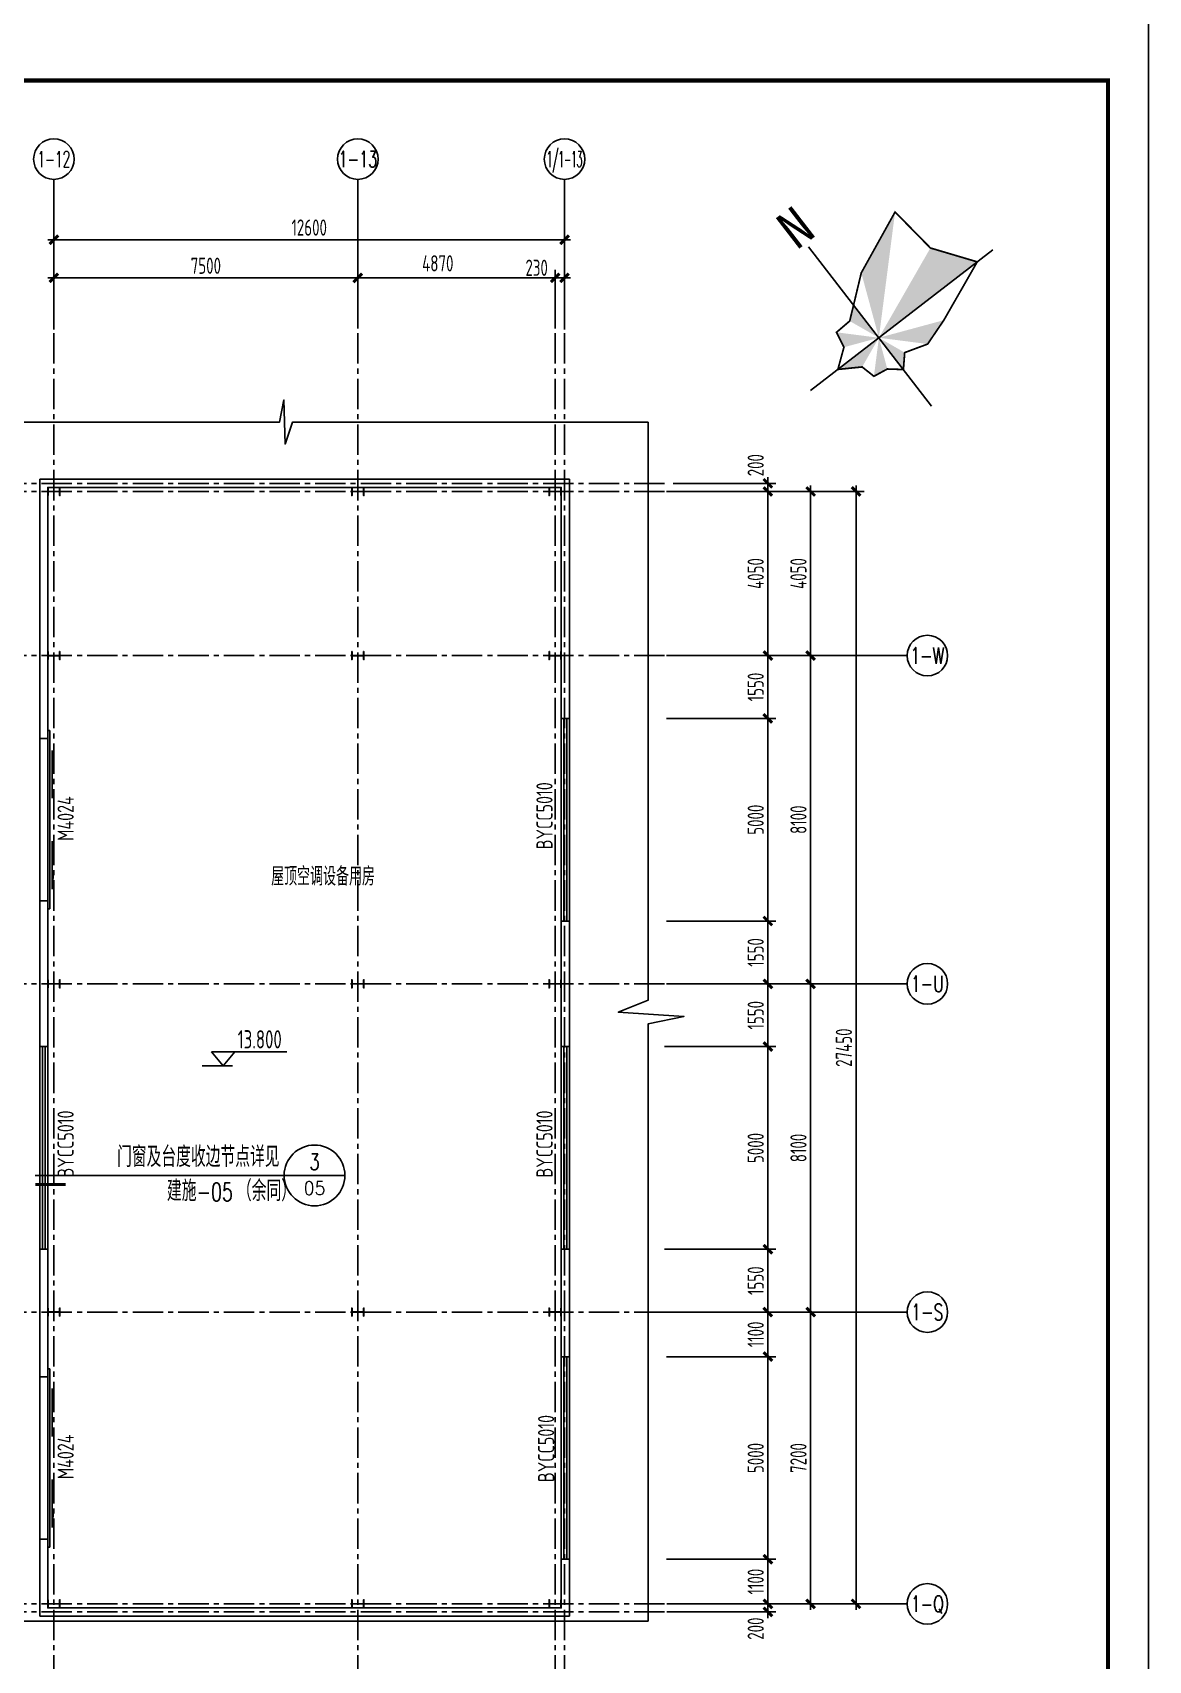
# Model space of a CAD drawing. Extents: x 670693 to 730093, y 227832 to 493926.
# Drawn here: x 685159 to 712693, y 405115 to 445285 of the extents above; entities that cross this region are included whole.
import ezdxf
from ezdxf.enums import TextEntityAlignment as Align

# ---------------------------------------------------------------- set-up
doc = ezdxf.new("R2010")
doc.units = 0
doc.header["$LTSCALE"] = 1000
doc.linetypes.add('30', pattern=[0])
doc.linetypes.add('CENTER2', pattern=[1.125, 0.75, -0.125, 0.125, -0.125])
doc.layers.get('0').update_dxf_attribs({"linetype": 'CONTINUOUS'})
doc.layers.get('Defpoints').update_dxf_attribs({"linetype": 'CONTINUOUS'})
for name, color, linetype in [('AXIS', 253, '30'), ('AXIS_NUM', 7, 'CONTINUOUS'), ('BEAM_CON', 3, 'CONTINUOUS'), ('DIM', 3, 'CONTINUOUS'), ('DIM_LEAD', 3, 'CONTINUOUS'), ('GL', 150, 'CONTINUOUS'), ('PUB_TEXT', 7, 'CONTINUOUS'), ('PUB_TITLE', 4, 'CONTINUOUS'), ('图层3', 7, 'CONTINUOUS'), ('梁原位标注竖向', 7, 'CONTINUOUS'), ('风玫瑰、比例尺', 7, 'CONTINUOUS')]:
    doc.layers.add(name, color=color, linetype=linetype)
doc.styles.add('_TCH_DIM', font='SIMPLEX', dxfattribs={"bigfont": 'GBCBIG'})
doc.styles.add('hztxt', font='txt', dxfattribs={"width": 0.7, "height": 10, "bigfont": 'hztxt.shx'})
doc.styles.add('TSSD_Axis', font='Complex.shx', dxfattribs={"width": 0.7, "bigfont": 'hztxt.shx'})
doc.styles.add('TSSD_Dimension', font='Tssdeng.shx', dxfattribs={"width": 0.7, "bigfont": 'hztxt.shx'})
doc.styles.add('黑体', font='simhei.ttf')
doc.dimstyles.new('TSSD_100_100$0', dxfattribs={"dimtxt": 300, "dimasz": 100, "dimexe": 100, "dimexo": 300, "dimgap": 100, "dimtad": 1, "dimdec": 0, "dimzin": 0, "dimdsep": 46, "dimtxsty": 'TSSD_Dimension', "dimblk": 'ARCHTICK', "dimcen": 0, "dimdle": 100, "dimclrd": 3, "dimclre": 3, "dimclrt": 7, "dimazin": 0, "dimtfac": 1, "dimtdec": 0, "dimtix": 1, "dimtmove": 2, "dimatfit": 3, "dimldrblk": 'ARCHTICK', "dimfxl": 1, "dimtolj": 1, "dimtzin": 0, "dimarcsym": 0})

# ---------------------------------------------------------------- blocks, each defined once
blk = doc.blocks.new('ts_axno')
at = {"color": 0, "linetype": 'ByBlock', "lineweight": -2}
blk.add_circle((0, 0), 0.5, dxfattribs=at)
at = {"color": 0, "linetype": 'ByBlock', "lineweight": -2, "style": 'TSSD_Axis', "width": 0.7}
blk.add_attdef('A', text='', height=0.6, dxfattribs=at).set_placement((0, 0), align=Align.MIDDLE_CENTER)
blk = doc.blocks.new('_ArchTick')
at = {"color": 0, "linetype": 'ByBlock', "const_width": 0.5}
blk.add_lwpolyline([(-0.71, -0.71), (0.71, 0.71)], dxfattribs=at)
blk = doc.blocks.new('*D49')
at = {"layer": 'Defpoints', "color": 0, "transparency": 16777216}
for p in [(700554, 413711), (704357, 413711), (700554, 406511)]:
    blk.add_point(p, dxfattribs=at)
at = {"layer": 'DIM', "color": 3, "lineweight": -2, "transparency": 16777216}
for p, q in [((704357, 406361), (704357, 413861)), ((700954, 413711), (704557, 413711)), ((700954, 406511), (704557, 406511))]:
    blk.add_line(p, q, dxfattribs=at)
at = {"layer": 'DIM', "color": 3, "lineweight": -2, "transparency": 16777216, "xscale": 150, "yscale": 150, "zscale": 150}
for p, rotation in [((704357, 413711), 90), ((704357, 406511), 270)]:
    blk.add_blockref('_ArchTick', p, dxfattribs=dict(at, rotation=rotation))
at = {"layer": 'DIM', "color": 7, "transparency": 16777216, "insert": (704057, 410111), "char_height": 400, "attachment_point": 5, "rotation": 90, "style": 'TSSD_Dimension'}
blk.add_mtext('\\A1;7200', dxfattribs=at)
blk = doc.blocks.new('*D50')
at = {"layer": 'Defpoints', "color": 0, "transparency": 16777216}
for p in [(700554, 421811), (704357, 421811), (700554, 413711)]:
    blk.add_point(p, dxfattribs=at)
at = {"layer": 'DIM', "color": 3, "lineweight": -2, "transparency": 16777216}
for p, q in [((700954, 421811), (704557, 421811)), ((704357, 413561), (704357, 421961)), ((700954, 413711), (704557, 413711))]:
    blk.add_line(p, q, dxfattribs=at)
at = {"layer": 'DIM', "color": 3, "lineweight": -2, "transparency": 16777216, "xscale": 150, "yscale": 150, "zscale": 150}
for p, rotation in [((704357, 421811), 90), ((704357, 413711), 270)]:
    blk.add_blockref('_ArchTick', p, dxfattribs=dict(at, rotation=rotation))
at = {"layer": 'DIM', "color": 7, "transparency": 16777216, "insert": (704057, 417761), "char_height": 400, "attachment_point": 5, "rotation": 90, "style": 'TSSD_Dimension'}
blk.add_mtext('\\A1;8100', dxfattribs=at)
blk = doc.blocks.new('*D51')
at = {"layer": 'Defpoints', "color": 0, "transparency": 16777216}
for p in [(700554, 429911), (704357, 429911), (700554, 421811)]:
    blk.add_point(p, dxfattribs=at)
at = {"layer": 'DIM', "color": 3, "lineweight": -2, "transparency": 16777216}
for p, q in [((700954, 429911), (704557, 429911)), ((704357, 421661), (704357, 430061)), ((700954, 421811), (704557, 421811))]:
    blk.add_line(p, q, dxfattribs=at)
at = {"layer": 'DIM', "color": 3, "lineweight": -2, "transparency": 16777216, "xscale": 150, "yscale": 150, "zscale": 150}
for p, rotation in [((704357, 429911), 90), ((704357, 421811), 270)]:
    blk.add_blockref('_ArchTick', p, dxfattribs=dict(at, rotation=rotation))
at = {"layer": 'DIM', "color": 7, "transparency": 16777216, "insert": (704057, 425861), "char_height": 400, "attachment_point": 5, "rotation": 90, "style": 'TSSD_Dimension'}
blk.add_mtext('\\A1;8100', dxfattribs=at)
blk = doc.blocks.new('*D52')
at = {"layer": 'Defpoints', "color": 0, "transparency": 16777216}
for p in [(700554, 433961), (704357, 433961), (700554, 429911)]:
    blk.add_point(p, dxfattribs=at)
at = {"layer": 'DIM', "color": 3, "lineweight": -2, "transparency": 16777216}
for p, q in [((700954, 433961), (704557, 433961)), ((704357, 429761), (704357, 434111)), ((700954, 429911), (704557, 429911))]:
    blk.add_line(p, q, dxfattribs=at)
at = {"layer": 'DIM', "color": 3, "lineweight": -2, "transparency": 16777216, "xscale": 150, "yscale": 150, "zscale": 150}
for p, rotation in [((704357, 433961), 90), ((704357, 429911), 270)]:
    blk.add_blockref('_ArchTick', p, dxfattribs=dict(at, rotation=rotation))
at = {"layer": 'DIM', "color": 7, "transparency": 16777216, "insert": (704057, 431936), "char_height": 400, "attachment_point": 5, "rotation": 90, "style": 'TSSD_Dimension'}
blk.add_mtext('\\A1;4050', dxfattribs=at)
blk = doc.blocks.new('*D53')
at = {"layer": 'Defpoints', "color": 0, "transparency": 16777216}
for p in [(700854, 433961), (705478, 433961), (700701, 406511)]:
    blk.add_point(p, dxfattribs=at)
at = {"layer": 'DIM', "color": 3, "lineweight": -2, "transparency": 16777216}
for p, q in [((701254, 433961), (705678, 433961)), ((705478, 406361), (705478, 434111)), ((701101, 406511), (705678, 406511))]:
    blk.add_line(p, q, dxfattribs=at)
at = {"layer": 'DIM', "color": 3, "lineweight": -2, "transparency": 16777216, "xscale": 150, "yscale": 150, "zscale": 150}
for p, rotation in [((705478, 433961), 90), ((705478, 406511), 270)]:
    blk.add_blockref('_ArchTick', p, dxfattribs=dict(at, rotation=rotation))
at = {"layer": 'DIM', "color": 7, "transparency": 16777216, "insert": (705178, 420236), "char_height": 400, "attachment_point": 5, "rotation": 90, "style": 'TSSD_Dimension'}
blk.add_mtext('\\A1;27450', dxfattribs=at)
blk = doc.blocks.new('*D54')
at = {"layer": 'Defpoints', "color": 0, "transparency": 16777216}
for p in [(698285, 440173), (685685, 437558), (698285, 437558)]:
    blk.add_point(p, dxfattribs=at)
at = {"layer": 'DIM', "color": 3, "lineweight": -2, "transparency": 16777216}
for p, q in [((685685, 437958), (685685, 440373)), ((698285, 437958), (698285, 440373)), ((685535, 440173), (698435, 440173))]:
    blk.add_line(p, q, dxfattribs=at)
at = {"layer": 'DIM', "color": 3, "lineweight": -2, "transparency": 16777216, "xscale": 150, "yscale": 150, "zscale": 150, "rotation": 180}
blk.add_blockref('_ArchTick', (685685, 440173), dxfattribs=at)
at = {"layer": 'DIM', "color": 3, "lineweight": -2, "transparency": 16777216, "xscale": 150, "yscale": 150, "zscale": 150}
blk.add_blockref('_ArchTick', (698285, 440173), dxfattribs=at)
at = {"layer": 'DIM', "color": 7, "transparency": 16777216, "insert": (691985, 440473), "char_height": 400, "attachment_point": 5, "style": 'TSSD_Dimension'}
blk.add_mtext('\\A1;12600', dxfattribs=at)
blk = doc.blocks.new('rt34v')
blk.add_hatch(color=4).paths.add_polyline_path([(0, -100), (0, 100), (-8, 100), (-8, 3), (-292, 3), (-292, 100), (-300, 100), (-300, -100), (-292, -100), (-292, -3), (-8, -3), (-8, -100)])
at = {"layer": '图层3', "color": 3}
blk.add_lwpolyline([(0, -100), (0, 100), (-8, 100), (-8, 3), (-292, 3), (-292, 100), (-300, 100), (-300, -100), (-292, -100), (-292, -3), (-8, -3), (-8, -100), (0, -100), (0, 100)], dxfattribs=at)
blk = doc.blocks.new('*D60')
at = {"layer": 'Defpoints', "color": 0, "transparency": 16777216}
for p in [(698055, 439231), (698055, 437586), (698285, 437586)]:
    blk.add_point(p, dxfattribs=at)
at = {"layer": 'DIM', "color": 3, "lineweight": -2, "transparency": 16777216}
for p, q in [((698435, 439231), (697905, 439231)), ((698055, 437986), (698055, 439431)), ((698285, 437986), (698285, 439431))]:
    blk.add_line(p, q, dxfattribs=at)
at = {"layer": 'DIM', "color": 3, "lineweight": -2, "transparency": 16777216, "xscale": 150, "yscale": 150, "zscale": 150, "rotation": 180}
blk.add_blockref('_ArchTick', (698055, 439231), dxfattribs=at)
at = {"layer": 'DIM', "color": 3, "lineweight": -2, "transparency": 16777216, "xscale": 150, "yscale": 150, "zscale": 150}
blk.add_blockref('_ArchTick', (698285, 439231), dxfattribs=at)
at = {"layer": 'DIM', "color": 7, "transparency": 16777216, "insert": (697597, 439481), "char_height": 400, "attachment_point": 5, "style": 'TSSD_Dimension'}
blk.add_mtext('\\A1;230', dxfattribs=at)
blk = doc.blocks.new('*D61')
at = {"layer": 'Defpoints', "color": 0, "transparency": 16777216}
for p in [(685685, 439231), (685685, 437586), (693185, 437586)]:
    blk.add_point(p, dxfattribs=at)
at = {"layer": 'DIM', "color": 3, "lineweight": -2, "transparency": 16777216}
for p, q in [((693335, 439231), (685535, 439231)), ((685685, 437986), (685685, 439431)), ((693185, 437986), (693185, 439431))]:
    blk.add_line(p, q, dxfattribs=at)
at = {"layer": 'DIM', "color": 3, "lineweight": -2, "transparency": 16777216, "xscale": 150, "yscale": 150, "zscale": 150, "rotation": 180}
blk.add_blockref('_ArchTick', (685685, 439231), dxfattribs=at)
at = {"layer": 'DIM', "color": 3, "lineweight": -2, "transparency": 16777216, "xscale": 150, "yscale": 150, "zscale": 150}
blk.add_blockref('_ArchTick', (693185, 439231), dxfattribs=at)
at = {"layer": 'DIM', "color": 7, "transparency": 16777216, "insert": (689435, 439531), "char_height": 400, "attachment_point": 5, "style": 'TSSD_Dimension'}
blk.add_mtext('\\A1;7500', dxfattribs=at)
blk = doc.blocks.new('*D65')
at = {"layer": 'Defpoints', "color": 0, "transparency": 16777216}
for p in [(693185, 439231), (693185, 437586), (698055, 437586)]:
    blk.add_point(p, dxfattribs=at)
at = {"layer": 'DIM', "color": 3, "lineweight": -2, "transparency": 16777216}
for p, q in [((698205, 439231), (693035, 439231)), ((693185, 437986), (693185, 439431)), ((698055, 437986), (698055, 439431))]:
    blk.add_line(p, q, dxfattribs=at)
at = {"layer": 'DIM', "color": 3, "lineweight": -2, "transparency": 16777216, "xscale": 150, "yscale": 150, "zscale": 150, "rotation": 180}
blk.add_blockref('_ArchTick', (693185, 439231), dxfattribs=at)
at = {"layer": 'DIM', "color": 3, "lineweight": -2, "transparency": 16777216, "xscale": 150, "yscale": 150, "zscale": 150}
blk.add_blockref('_ArchTick', (698055, 439231), dxfattribs=at)
at = {"layer": 'DIM', "color": 7, "transparency": 16777216, "insert": (695158, 439590), "char_height": 400, "attachment_point": 5, "style": 'TSSD_Dimension'}
blk.add_mtext('\\A1;4870', dxfattribs=at)
blk = doc.blocks.new('*D151')
at = {"layer": 'Defpoints', "color": 0}
for p in [(700401, 412611), (703302, 412611), (700401, 407611)]:
    blk.add_point(p, dxfattribs=at)
at = {"layer": 'DIM', "color": 3, "lineweight": -2}
for p, q in [((700801, 412611), (703502, 412611)), ((703302, 407461), (703302, 412761)), ((700801, 407611), (703502, 407611))]:
    blk.add_line(p, q, dxfattribs=at)
at = {"layer": 'DIM', "color": 3, "lineweight": -2, "xscale": 150, "yscale": 150, "zscale": 150}
for p, rotation in [((703302, 412611), 90), ((703302, 407611), 270)]:
    blk.add_blockref('_ArchTick', p, dxfattribs=dict(at, rotation=rotation))
at = {"layer": 'DIM', "color": 7, "insert": (703002, 410111), "char_height": 400, "attachment_point": 5, "rotation": 90, "style": 'TSSD_Dimension'}
blk.add_mtext('\\A1;5000', dxfattribs=at)
blk = doc.blocks.new('*D154')
at = {"layer": 'Defpoints', "color": 0}
for p in [(700401, 421811), (703302, 421811), (700350, 420261)]:
    blk.add_point(p, dxfattribs=at)
at = {"layer": 'DIM', "color": 3, "lineweight": -2}
for p, q in [((700801, 421811), (703502, 421811)), ((703302, 420111), (703302, 421961)), ((700750, 420261), (703502, 420261))]:
    blk.add_line(p, q, dxfattribs=at)
at = {"layer": 'DIM', "color": 3, "lineweight": -2, "xscale": 150, "yscale": 150, "zscale": 150}
for p, rotation in [((703302, 421811), 90), ((703302, 420261), 270)]:
    blk.add_blockref('_ArchTick', p, dxfattribs=dict(at, rotation=rotation))
at = {"layer": 'DIM', "color": 7, "insert": (703002, 421036), "char_height": 400, "attachment_point": 5, "rotation": 90, "style": 'TSSD_Dimension'}
blk.add_mtext('\\A1;1550', dxfattribs=at)
blk = doc.blocks.new('*D157')
at = {"layer": 'Defpoints', "color": 0}
for p in [(700401, 429911), (703302, 429911), (700401, 428361)]:
    blk.add_point(p, dxfattribs=at)
at = {"layer": 'DIM', "color": 3, "lineweight": -2}
for p, q in [((700801, 429911), (703502, 429911)), ((703302, 428211), (703302, 430061)), ((700801, 428361), (703502, 428361))]:
    blk.add_line(p, q, dxfattribs=at)
at = {"layer": 'DIM', "color": 3, "lineweight": -2, "xscale": 150, "yscale": 150, "zscale": 150}
for p, rotation in [((703302, 429911), 90), ((703302, 428361), 270)]:
    blk.add_blockref('_ArchTick', p, dxfattribs=dict(at, rotation=rotation))
at = {"layer": 'DIM', "color": 7, "insert": (703002, 429136), "char_height": 400, "attachment_point": 5, "rotation": 90, "style": 'TSSD_Dimension'}
blk.add_mtext('\\A1;1550', dxfattribs=at)
blk = doc.blocks.new('*D44')
at = {"layer": 'Defpoints', "color": 0, "transparency": 16777216}
for p in [(700401, 433961), (703302, 433961), (700401, 429911)]:
    blk.add_point(p, dxfattribs=at)
at = {"layer": 'DIM', "color": 3, "lineweight": -2, "transparency": 16777216}
for p, q in [((700801, 433961), (703502, 433961)), ((703302, 429761), (703302, 434111)), ((700801, 429911), (703502, 429911))]:
    blk.add_line(p, q, dxfattribs=at)
at = {"layer": 'DIM', "color": 3, "lineweight": -2, "transparency": 16777216, "xscale": 150, "yscale": 150, "zscale": 150}
for p, rotation in [((703302, 433961), 90), ((703302, 429911), 270)]:
    blk.add_blockref('_ArchTick', p, dxfattribs=dict(at, rotation=rotation))
at = {"layer": 'DIM', "color": 7, "transparency": 16777216, "insert": (703002, 431936), "char_height": 400, "attachment_point": 5, "rotation": 90, "style": 'TSSD_Dimension'}
blk.add_mtext('\\A1;4050', dxfattribs=at)
blk = doc.blocks.new('*D45')
at = {"layer": 'Defpoints', "color": 0, "transparency": 16777216}
for p in [(700563, 434161), (700563, 433961), (703302, 434161)]:
    blk.add_point(p, dxfattribs=at)
at = {"layer": 'DIM', "color": 3, "lineweight": -2, "transparency": 16777216}
for p, q in [((703302, 433811), (703302, 434311)), ((700963, 434161), (703502, 434161)), ((700963, 433961), (703502, 433961))]:
    blk.add_line(p, q, dxfattribs=at)
at = {"layer": 'DIM', "color": 3, "lineweight": -2, "transparency": 16777216, "xscale": 150, "yscale": 150, "zscale": 150}
for p, rotation in [((703302, 434161), 90), ((703302, 433961), 270)]:
    blk.add_blockref('_ArchTick', p, dxfattribs=dict(at, rotation=rotation))
at = {"layer": 'DIM', "color": 7, "transparency": 16777216, "insert": (703002, 434609), "char_height": 400, "attachment_point": 5, "rotation": 90, "style": 'TSSD_Dimension'}
blk.add_mtext('\\A1;200', dxfattribs=at)
blk = doc.blocks.new('*D46')
at = {"layer": 'Defpoints', "color": 0, "transparency": 16777216}
for p in [(700406, 406511), (700406, 406311), (703302, 406311)]:
    blk.add_point(p, dxfattribs=at)
at = {"layer": 'DIM', "color": 3, "lineweight": -2, "transparency": 16777216}
for p, q in [((703302, 406661), (703302, 406161)), ((700806, 406511), (703502, 406511)), ((700806, 406311), (703502, 406311))]:
    blk.add_line(p, q, dxfattribs=at)
at = {"layer": 'DIM', "color": 3, "lineweight": -2, "transparency": 16777216, "xscale": 150, "yscale": 150, "zscale": 150}
for p, rotation in [((703302, 406511), 90), ((703302, 406311), 270)]:
    blk.add_blockref('_ArchTick', p, dxfattribs=dict(at, rotation=rotation))
at = {"layer": 'DIM', "color": 7, "transparency": 16777216, "insert": (703002, 405900), "char_height": 400, "attachment_point": 5, "rotation": 90, "style": 'TSSD_Dimension'}
blk.add_mtext('\\A1;200', dxfattribs=at)
blk = doc.blocks.new('风向标')
at = {"layer": '风玫瑰、比例尺', "color": 255, "linetype": 'Continuous'}
for p, q in [((501977.11, 3426626.067), (501977.11, 3426616.868)), ((501983.68, 3426620.811), (501973.167, 3426620.811))]:
    blk.add_line(p, q, dxfattribs=at)
at = {"layer": '风玫瑰、比例尺', "color": 255, "linetype": 'Continuous', "const_width": 0.0788}
blk.add_lwpolyline([(501982.787, 3426620.811), (501981.48, 3426622.621), (501981.207, 3426624.909), (501978.286, 3426623.652), (501977.11, 3426622.703), (501976.521, 3426622.231), (501975.73, 3426622.191), (501975.58, 3426621.444), (501974.744, 3426620.811), (501975.689, 3426620.222), (501975.855, 3426619.556), (501976.544, 3426619.445), (501977.11, 3426618.977), (501977.63, 3426619.554), (501978.699, 3426619.222), (501979.951, 3426619.634)], close=True, dxfattribs=at)
at = {"layer": '风玫瑰、比例尺', "color": 255, "linetype": 'Continuous'}
for points in [[(501977.11, 3426620.811), (501981.207, 3426624.909), (501978.286, 3426623.652)], [(501977.11, 3426620.811), (501977.11, 3426622.703), (501976.521, 3426622.231)], [(501977.11, 3426620.811), (501982.787, 3426620.811), (501981.48, 3426622.621)], [(501977.11, 3426620.811), (501975.73, 3426622.191), (501975.58, 3426621.444)], [(501977.11, 3426620.811), (501974.744, 3426620.811), (501975.689, 3426620.222)], [(501977.11, 3426620.811), (501975.855, 3426619.556), (501976.544, 3426619.445)], [(501977.11, 3426620.811), (501978.699, 3426619.222), (501979.951, 3426619.634)], [(501977.11, 3426620.811), (501977.11, 3426618.977), (501977.63, 3426619.554)]]:
    blk.add_solid(points, dxfattribs=at)
at = {"layer": '风玫瑰、比例尺', "color": 255, "style": '黑体'}
blk.add_text('N', height=1.755, dxfattribs=at).set_placement((501976.573, 3426626.256))
blk = doc.blocks.new('*D152')
at = {"layer": 'Defpoints', "color": 0}
for p in [(700611, 407611), (703302, 407611), (700611, 406511)]:
    blk.add_point(p, dxfattribs=at)
at = {"layer": 'DIM', "color": 3, "lineweight": -2}
for p, q in [((703302, 406361), (703302, 407761)), ((701011, 407611), (703502, 407611)), ((701011, 406511), (703502, 406511))]:
    blk.add_line(p, q, dxfattribs=at)
at = {"layer": 'DIM', "color": 3, "lineweight": -2, "xscale": 150, "yscale": 150, "zscale": 150}
for p, rotation in [((703302, 407611), 90), ((703302, 406511), 270)]:
    blk.add_blockref('_ArchTick', p, dxfattribs=dict(at, rotation=rotation))
at = {"layer": 'DIM', "color": 7, "insert": (703002, 407061), "char_height": 400, "attachment_point": 5, "rotation": 90, "style": 'TSSD_Dimension'}
blk.add_mtext('\\A1;1100', dxfattribs=at)
blk = doc.blocks.new('*D153')
at = {"layer": 'Defpoints', "color": 0}
for p in [(700516, 413711), (703302, 413711), (700516, 412611)]:
    blk.add_point(p, dxfattribs=at)
at = {"layer": 'DIM', "color": 3, "lineweight": -2}
for p, q in [((703302, 412461), (703302, 413861)), ((700916, 413711), (703502, 413711)), ((700916, 412611), (703502, 412611))]:
    blk.add_line(p, q, dxfattribs=at)
at = {"layer": 'DIM', "color": 3, "lineweight": -2, "xscale": 150, "yscale": 150, "zscale": 150}
for p, rotation in [((703302, 413711), 90), ((703302, 412611), 270)]:
    blk.add_blockref('_ArchTick', p, dxfattribs=dict(at, rotation=rotation))
at = {"layer": 'DIM', "color": 7, "insert": (703002, 413161), "char_height": 400, "attachment_point": 5, "rotation": 90, "style": 'TSSD_Dimension'}
blk.add_mtext('\\A1;1100', dxfattribs=at)
blk = doc.blocks.new('*D155')
at = {"layer": 'Defpoints', "color": 0}
for p in [(700401, 420261), (703302, 420261), (700350, 415261)]:
    blk.add_point(p, dxfattribs=at)
at = {"layer": 'DIM', "color": 3, "lineweight": -2}
for p, q in [((700801, 420261), (703502, 420261)), ((703302, 415111), (703302, 420411)), ((700750, 415261), (703502, 415261))]:
    blk.add_line(p, q, dxfattribs=at)
at = {"layer": 'DIM', "color": 3, "lineweight": -2, "xscale": 150, "yscale": 150, "zscale": 150}
for p, rotation in [((703302, 420261), 90), ((703302, 415261), 270)]:
    blk.add_blockref('_ArchTick', p, dxfattribs=dict(at, rotation=rotation))
at = {"layer": 'DIM', "color": 7, "insert": (703002, 417761), "char_height": 400, "attachment_point": 5, "rotation": 90, "style": 'TSSD_Dimension'}
blk.add_mtext('\\A1;5000', dxfattribs=at)
blk = doc.blocks.new('*D156')
at = {"layer": 'Defpoints', "color": 0}
for p in [(700350, 415261), (703302, 415261), (700350, 413711)]:
    blk.add_point(p, dxfattribs=at)
at = {"layer": 'DIM', "color": 3, "lineweight": -2}
for p, q in [((703302, 413561), (703302, 415411)), ((700750, 415261), (703502, 415261)), ((700750, 413711), (703502, 413711))]:
    blk.add_line(p, q, dxfattribs=at)
at = {"layer": 'DIM', "color": 3, "lineweight": -2, "xscale": 150, "yscale": 150, "zscale": 150}
for p, rotation in [((703302, 415261), 90), ((703302, 413711), 270)]:
    blk.add_blockref('_ArchTick', p, dxfattribs=dict(at, rotation=rotation))
at = {"layer": 'DIM', "color": 7, "insert": (703002, 414486), "char_height": 400, "attachment_point": 5, "rotation": 90, "style": 'TSSD_Dimension'}
blk.add_mtext('\\A1;1550', dxfattribs=at)
blk = doc.blocks.new('*D158')
at = {"layer": 'Defpoints', "color": 0}
for p in [(700401, 428361), (703302, 428361), (700401, 423361)]:
    blk.add_point(p, dxfattribs=at)
at = {"layer": 'DIM', "color": 3, "lineweight": -2}
for p, q in [((700801, 428361), (703502, 428361)), ((703302, 423211), (703302, 428511)), ((700801, 423361), (703502, 423361))]:
    blk.add_line(p, q, dxfattribs=at)
at = {"layer": 'DIM', "color": 3, "lineweight": -2, "xscale": 150, "yscale": 150, "zscale": 150}
for p, rotation in [((703302, 428361), 90), ((703302, 423361), 270)]:
    blk.add_blockref('_ArchTick', p, dxfattribs=dict(at, rotation=rotation))
at = {"layer": 'DIM', "color": 7, "insert": (703002, 425861), "char_height": 400, "attachment_point": 5, "rotation": 90, "style": 'TSSD_Dimension'}
blk.add_mtext('\\A1;5000', dxfattribs=at)
blk = doc.blocks.new('*D159')
at = {"layer": 'Defpoints', "color": 0}
for p in [(700401, 423361), (703302, 423361), (700401, 421811)]:
    blk.add_point(p, dxfattribs=at)
at = {"layer": 'DIM', "color": 3, "lineweight": -2}
for p, q in [((703302, 421661), (703302, 423511)), ((700801, 423361), (703502, 423361)), ((700801, 421811), (703502, 421811))]:
    blk.add_line(p, q, dxfattribs=at)
at = {"layer": 'DIM', "color": 3, "lineweight": -2, "xscale": 150, "yscale": 150, "zscale": 150}
for p, rotation in [((703302, 423361), 90), ((703302, 421811), 270)]:
    blk.add_blockref('_ArchTick', p, dxfattribs=dict(at, rotation=rotation))
at = {"layer": 'DIM', "color": 7, "insert": (703002, 422586), "char_height": 400, "attachment_point": 5, "rotation": 90, "style": 'TSSD_Dimension'}
blk.add_mtext('\\A1;1550', dxfattribs=at)

msp = doc.modelspace()

# ---------------------------------------------------------------- linework, layer by layer
at = {"color": 0}
for p, q in [((685334.8, 427861), (685334.8, 423861)), ((685534.8, 423661), (685534.8, 428061)), ((685584.8, 428061), (685534.8, 428061)), ((685584.8, 423661), (685584.8, 428061)), ((685534.8, 423661), (685584.8, 423661)), ((685534.8, 407911), (685534.8, 412311)), ((685584.8, 412311), (685534.8, 412311)), ((685584.8, 407911), (685584.8, 412311)), ((685334.8, 412111), (685334.8, 408111)), ((685534.8, 407911), (685584.8, 407911)), ((700349.8, 406086.2), (683053.8, 406086.2))]:
    msp.add_line(p, q, dxfattribs=at)
at = {"color": 0, "linetype": 'Continuous'}
for p, q in [((685642.7, 427573), (685642.7, 426393.4)), ((685642.7, 427573), (685672.8, 427163.1)), ((685672.8, 427163.1), (685642.7, 427163.1)), ((685642.7, 424149.1), (685642.7, 425328.7)), ((685672.8, 424559), (685642.7, 424559)), ((685642.7, 424149.1), (685672.8, 424559)), ((685642.7, 411823), (685642.7, 410643.4)), ((685642.7, 411823), (685672.8, 411413.1)), ((685672.8, 411413.1), (685642.7, 411413.1)), ((685642.7, 408399.1), (685642.7, 409578.7)), ((685672.8, 408809), (685642.7, 408809)), ((685642.7, 408399.1), (685672.8, 408809))]:
    msp.add_line(p, q, dxfattribs=at)
at = {"color": 0}
for points in [[(683053.8, 435674.5), (691254, 435674.5), (691361.6, 436219.1), (691390.9, 435128.5), (691576, 435674.5), (700349.8, 435674.5)], [(700349.8, 406086.2), (700349.8, 420824.7), (701232.7, 421007.7), (699611, 421108), (700349.8, 421408.7), (700349.8, 435674.5)]]:
    msp.add_lwpolyline(points, dxfattribs=at)
at = {"layer": 'AXIS', "color": 3, "linetype": 'ByBlock'}
for p, q in [((685684.8, 439060.9), (685684.8, 441661.8)), ((693184.8, 439060.9), (693184.8, 441661.8)), ((698284.8, 439060.9), (698284.8, 441661.8)), ((702737.1, 429911), (706737.1, 429911)), ((702737.1, 421811), (706737.1, 421811)), ((702737.1, 413711), (706737.1, 413711)), ((702737.1, 406511), (706737.1, 406511))]:
    msp.add_line(p, q, dxfattribs=at)
at = {"layer": 'AXIS', "linetype": 'CENTER2'}
for p, q in [((685684.8, 403366.1), (685684.8, 439119.9)), ((693184.8, 403366.1), (693184.8, 439119.9)), ((698054.8, 403366.1), (698054.8, 439119.9)), ((698284.8, 403366.1), (698284.8, 439119.9)), ((700755.5, 434161), (683333.6, 434161)), ((700755.5, 433961), (683333.6, 433961)), ((700755.5, 429911), (683333.6, 429911)), ((700755.5, 421811), (683333.6, 421811)), ((700755.5, 413711), (683333.6, 413711)), ((700755.5, 406511), (683333.6, 406511)), ((700755.5, 406311), (683333.6, 406311))]:
    msp.add_line(p, q, dxfattribs=at)
at = {"layer": 'BEAM_CON'}
msp.add_line((690096.2, 419787.2), (689344, 419787.2), dxfattribs=at)
at = {"layer": 'BEAM_CON', "color": 0}
for p, q in [((689573.6, 420135.7), (691429.3, 420135.7)), ((689573.6, 420135.7), (689863.4, 419787.2)), ((690153.3, 420135.7), (689863.4, 419787.2))]:
    msp.add_line(p, q, dxfattribs=at)
at = {"layer": 'DIM_LEAD', "color": 0}
for p, q in [((685226, 417083.2), (686699.2, 417083.2)), ((686699.2, 417083.2), (691366.5, 417083.2)), ((692866.5, 417083.2), (691366.5, 417083.2))]:
    msp.add_line(p, q, dxfattribs=at)
at = {"layer": 'DIM_LEAD', "color": 0, "const_width": 75}
msp.add_lwpolyline([(685226, 416858.2), (685976, 416858.2)], dxfattribs=at)
at = {"layer": 'DIM_LEAD', "color": 0}
msp.add_circle((692116.5, 417083.2), 750, dxfattribs=at)
at = {"layer": 'GL', "color": 3}
for p, q in [((685334.8, 427861), (685334.8, 434261)), ((685334.8, 434261), (698404.5, 434261)), ((698404.5, 434261), (698404.5, 421811)), ((685534.8, 427861), (685534.8, 434061)), ((685534.8, 434061), (698204.5, 434061)), ((698204.5, 434061), (698204.5, 421811)), ((685334.8, 427861), (685534.8, 427861)), ((685334.8, 420261), (685334.8, 423861)), ((685334.8, 423861), (685534.8, 423861)), ((685534.8, 420261), (685534.8, 423861)), ((698204.5, 423861), (698204.5, 420261)), ((698404.5, 423861), (698404.5, 420261)), ((685334.8, 412111), (685334.8, 415261)), ((685534.8, 412111), (685534.8, 415261)), ((698204.5, 415261), (698204.5, 412611)), ((698204.5, 415261), (698204.5, 413711)), ((698404.5, 415261), (698404.5, 412611)), ((698404.5, 415261), (698404.5, 413711)), ((685334.8, 412111), (685534.8, 412111)), ((685334.8, 406211), (685334.8, 408111)), ((685334.8, 408111), (685534.8, 408111)), ((685534.8, 406411), (685534.8, 408111)), ((698204.5, 407611), (698204.5, 406411)), ((698204.5, 407611), (698204.5, 406511)), ((698404.5, 407611), (698404.5, 406211)), ((698404.5, 407611), (698404.5, 406511)), ((698404.5, 406211), (685334.8, 406211)), ((698204.5, 406411), (685534.8, 406411))]:
    msp.add_line(p, q, dxfattribs=at)
at = {"layer": 'GL', "color": 0}
for p, q in [((698270.5, 423361), (698270.5, 428361)), ((698338.5, 423361), (698338.5, 428361)), ((685534.8, 420261), (685334.8, 420261)), ((685334.8, 415261), (685334.8, 420261)), ((685400.8, 415261), (685400.8, 420261)), ((685468.8, 415261), (685468.8, 420261)), ((685534.8, 415261), (685534.8, 420261)), ((698270.5, 415261), (698270.5, 420261)), ((698338.5, 415261), (698338.5, 420261)), ((685534.8, 415261), (685334.8, 415261)), ((698270.5, 407611), (698270.5, 412611)), ((698338.5, 407611), (698338.5, 412611))]:
    msp.add_line(p, q, dxfattribs=at)
at = {"layer": 'PUB_TEXT'}
for p, q in [((698204.5, 428361), (698204.5, 423361)), ((698204.5, 428361), (698404.5, 428361)), ((698404.5, 428361), (698404.5, 423361)), ((698204.5, 423361), (698404.5, 423361)), ((698204.5, 420261), (698404.5, 420261)), ((698204.5, 420261), (698204.5, 415261)), ((698404.5, 420261), (698404.5, 415261)), ((698204.5, 415261), (698404.5, 415261)), ((698204.5, 412611), (698404.5, 412611)), ((698204.5, 412611), (698204.5, 407611)), ((698404.5, 412611), (698404.5, 407611)), ((698204.5, 407611), (698404.5, 407611))]:
    msp.add_line(p, q, dxfattribs=at)
at = {"layer": 'PUB_TITLE'}
msp.add_lwpolyline([(670692.5, 446602.2), (670692.5, 387202.2), (712692.5, 387202.2), (712692.5, 446602.2)], close=True, dxfattribs=at)
at = {"layer": 'PUB_TITLE', "const_width": 100}
msp.add_lwpolyline([(671692.5, 444102.2), (671692.5, 388202.2), (711692.5, 388202.2), (711692.5, 444102.2)], close=True, dxfattribs=at)

# ---------------------------------------------------------------- block references
at = {"color": 255, "linetype": 'Continuous', "xscale": 539.9999999998284, "yscale": 539.9999999998284, "zscale": 539.9999999998284, "rotation": 37.65990153838535}
msp.add_blockref('风向标', (916644580.4, -1630029289.6), dxfattribs=at)
at = {"color": 0}
for p in [(685834.8, 433961), (693334.8, 433961), (698204.5, 433961), (685834.8, 429911), (693334.8, 429911), (698204.5, 429911), (685834.8, 421811), (693334.8, 421811), (698204.5, 421811), (685834.8, 413711), (693334.8, 413711), (698204.5, 413711), (685834.8, 406511), (693334.8, 406511), (698204.5, 406511)]:
    msp.add_blockref('rt34v', p, dxfattribs=at)
at = {"layer": 'AXIS_NUM'}
ref = msp.add_blockref('ts_axno', (685684.8, 442161.8), dxfattribs=dict(at, xscale=1000, yscale=1000, zscale=1000))
ref.add_attrib('8', '1-12', dxfattribs={"height": 400, "style": 'TSSD_Axis', "width": 0.55}).set_placement((685684.8, 442161.8), align=Align.MIDDLE_CENTER)
ref = msp.add_blockref('ts_axno', (693184.8, 442161.8), dxfattribs=dict(at, xscale=1000, yscale=1000, zscale=1000))
ref.add_attrib('8', '1-13', dxfattribs={"height": 400, "style": 'TSSD_Axis', "width": 0.65}).set_placement((693184.8, 442161.8), align=Align.MIDDLE_CENTER)
ref = msp.add_blockref('ts_axno', (698284.8, 442161.8), dxfattribs=dict(at, xscale=1000, yscale=1000, zscale=1000))
ref.add_attrib('8', '1/1-13', dxfattribs={"height": 400, "style": 'TSSD_Axis', "width": 0.4}).set_placement((698284.8, 442161.8), align=Align.MIDDLE_CENTER)
ref = msp.add_blockref('ts_axno', (707237.1, 429911), dxfattribs=dict(at, xscale=1000, yscale=1000, zscale=1000))
ref.add_attrib('8', '1-W', dxfattribs={"height": 400, "style": 'TSSD_Axis', "width": 0.7}).set_placement((707237.1, 429911), align=Align.MIDDLE_CENTER)
ref = msp.add_blockref('ts_axno', (707237.1, 421811), dxfattribs=dict(at, xscale=1000, yscale=1000, zscale=1000))
ref.add_attrib('8', '1-U', dxfattribs={"height": 400, "style": 'TSSD_Axis', "width": 0.7}).set_placement((707237.1, 421811), align=Align.MIDDLE_CENTER)
ref = msp.add_blockref('ts_axno', (707237.1, 413711), dxfattribs=dict(at, xscale=1000, yscale=1000, zscale=1000))
ref.add_attrib('8', '1-S', dxfattribs={"height": 400, "style": 'TSSD_Axis', "width": 0.7}).set_placement((707237.1, 413711), align=Align.MIDDLE_CENTER)
ref = msp.add_blockref('ts_axno', (707237.1, 406511), dxfattribs=dict(at, xscale=1000, yscale=1000, zscale=1000))
ref.add_attrib('8', '1-Q', dxfattribs={"height": 400, "style": 'TSSD_Axis', "width": 0.7}).set_placement((707237.1, 406511), align=Align.MIDDLE_CENTER)

# ---------------------------------------------------------------- texts
at = {"layer": 'PUB_TEXT', "style": 'TSSD_Dimension', "width": 0.75}
for s, p in [('BYCC5010', (697990, 425129.7)), ('M4024', (686174.4, 425338.1)), ('BYCC5010', (686174.4, 417029.7)), ('BYCC5010', (697990, 417029.7)), ('BYCC5010', (698030.2, 409516.2)), ('M4024', (686174.4, 409588.1))]:
    msp.add_text(s, height=400, rotation=90, dxfattribs=at).set_placement(p)
at = {"layer": 'PUB_TEXT', "color": 1, "style": 'hztxt', "width": 0.7}
msp.add_text('屋顶空调设备用房', height=457.16, dxfattribs=at).set_placement((691047.1, 424235.6))
at = {"layer": 'PUB_TEXT', "color": 0, "style": '_TCH_DIM'}
for s, height, p in [('门窗及台度收边节点详见', 506.383, (687243.6, 417291)), ('建施', 506.38, (688474.1, 416451)), ('（余同）', 506.38, (690201.4, 416451))]:
    msp.add_text(s, height=height, dxfattribs=at).set_placement(p)
for s, height, p, p2 in [('3', 391.5, (691986, 417222), (692247, 417222)), ('05', 329.48, (691849.8, 416605.1), (692383.2, 416605.1))]:
    msp.add_text(s, height=height, dxfattribs=at).set_placement(p, p2, align=Align.FIT)
at = {"layer": 'PUB_TEXT', "color": 0, "style": '_TCH_DIM', "width": 0.705882}
msp.add_text('-05', height=446.25, dxfattribs=at).set_placement((689211.4, 416451))
at = {"layer": '梁原位标注竖向', "style": 'TSSD_Dimension', "width": 0.7}
msp.add_text('13.800', height=450, rotation=360, dxfattribs=at).set_placement((690218.9, 420217))

# ---------------------------------------------------------------- dimensions: what is measured, and where the dimension line sits
at = {"layer": 'DIM'}
dim = msp.add_linear_dim(base=(698284.8, 440173.2), p1=(685684.8, 437558.1), p2=(698284.8, 437558.1), dimstyle='TSSD_100_100$0', override={"dimtxt": 400, "dimasz": 150, "dimexe": 200, "dimexo": 400, "dimdle": 150}, dxfattribs=at)
dim.commit()
dim.dimension.update_dxf_attribs({"geometry": '*D54', "text_midpoint": (691984.8, 440473.2)})
for base, p1, p2, angle, picture, middle in [((685684.8, 439231), (693184.8, 437586.2), (685684.8, 437586.2), 180, '*D61', (689434.8, 439531)), ((703301.8, 433961), (700401.4, 429911), (700401.4, 433961), 90, '*D44', (703001.8, 431936)), ((704357, 433961), (700553.7, 429911), (700553.7, 433961), 90, '*D52', (704057, 431936)), ((705478.3, 433961), (700701.3, 406511), (700853.7, 433961), 90, '*D53', (705178.3, 420236)), ((703301.8, 429911), (700401.4, 428361), (700401.4, 429911), 90, '*D157', (703001.8, 429136)), ((704357, 429911), (700553.7, 421811), (700553.7, 429911), 90, '*D51', (704057, 425861)), ((703301.8, 428361), (700401.4, 423361), (700401.4, 428361), 90, '*D158', (703001.8, 425861)), ((703301.8, 423361), (700401.4, 421811), (700401.4, 423361), 90, '*D159', (703001.8, 422586)), ((703301.8, 421811), (700349.8, 420261), (700401.4, 421811), 90, '*D154', (703001.8, 421036)), ((704357, 421811), (700553.7, 413711), (700553.7, 421811), 90, '*D50', (704057, 417761)), ((703301.8, 420261), (700349.8, 415261), (700401.4, 420261), 90, '*D155', (703001.8, 417761)), ((703301.8, 415261), (700349.8, 413711), (700349.8, 415261), 90, '*D156', (703001.8, 414486)), ((703301.8, 413711), (700515.6, 412611), (700515.6, 413711), 90, '*D153', (703001.8, 413161)), ((704357, 413711), (700553.7, 406511), (700553.7, 413711), 90, '*D49', (704057, 410111)), ((703301.8, 412611), (700401.4, 407611), (700401.4, 412611), 90, '*D151', (703001.8, 410111)), ((703301.8, 407611), (700610.6, 406511), (700610.6, 407611), 90, '*D152', (703001.8, 407061))]:
    dim = msp.add_linear_dim(base=base, p1=p1, p2=p2, angle=angle, dimstyle='TSSD_100_100$0', override={"dimtxt": 400, "dimasz": 150, "dimexe": 200, "dimexo": 400, "dimdle": 150}, dxfattribs=at)
    dim.commit()
    dim.dimension.update_dxf_attribs({"geometry": picture, "text_midpoint": middle})
for base, p1, p2, angle, picture, middle in [((693184.8, 439231), (698054.8, 437586.2), (693184.8, 437586.2), 180, '*D65', (695158, 439589.6)), ((698054.8, 439231), (698284.8, 437586.2), (698054.8, 437586.2), 180, '*D60', (697596.6, 439481)), ((703301.8, 434161), (700562.8, 433961), (700562.8, 434161), 90, '*D45', (703001.8, 434608.8)), ((703301.8, 406311), (700406.4, 406511), (700406.4, 406311), 90, '*D46', (703001.8, 405900.2))]:
    dim = msp.add_linear_dim(base=base, p1=p1, p2=p2, angle=angle, dimstyle='TSSD_100_100$0', override={"dimtxt": 400, "dimasz": 150, "dimexe": 200, "dimexo": 400, "dimdle": 150}, dxfattribs=at)
    dim.commit()
    dim.dimension.update_dxf_attribs({"geometry": picture, "text_midpoint": middle, "dimtype": 128})

doc.saveas('drawing.dxf')
